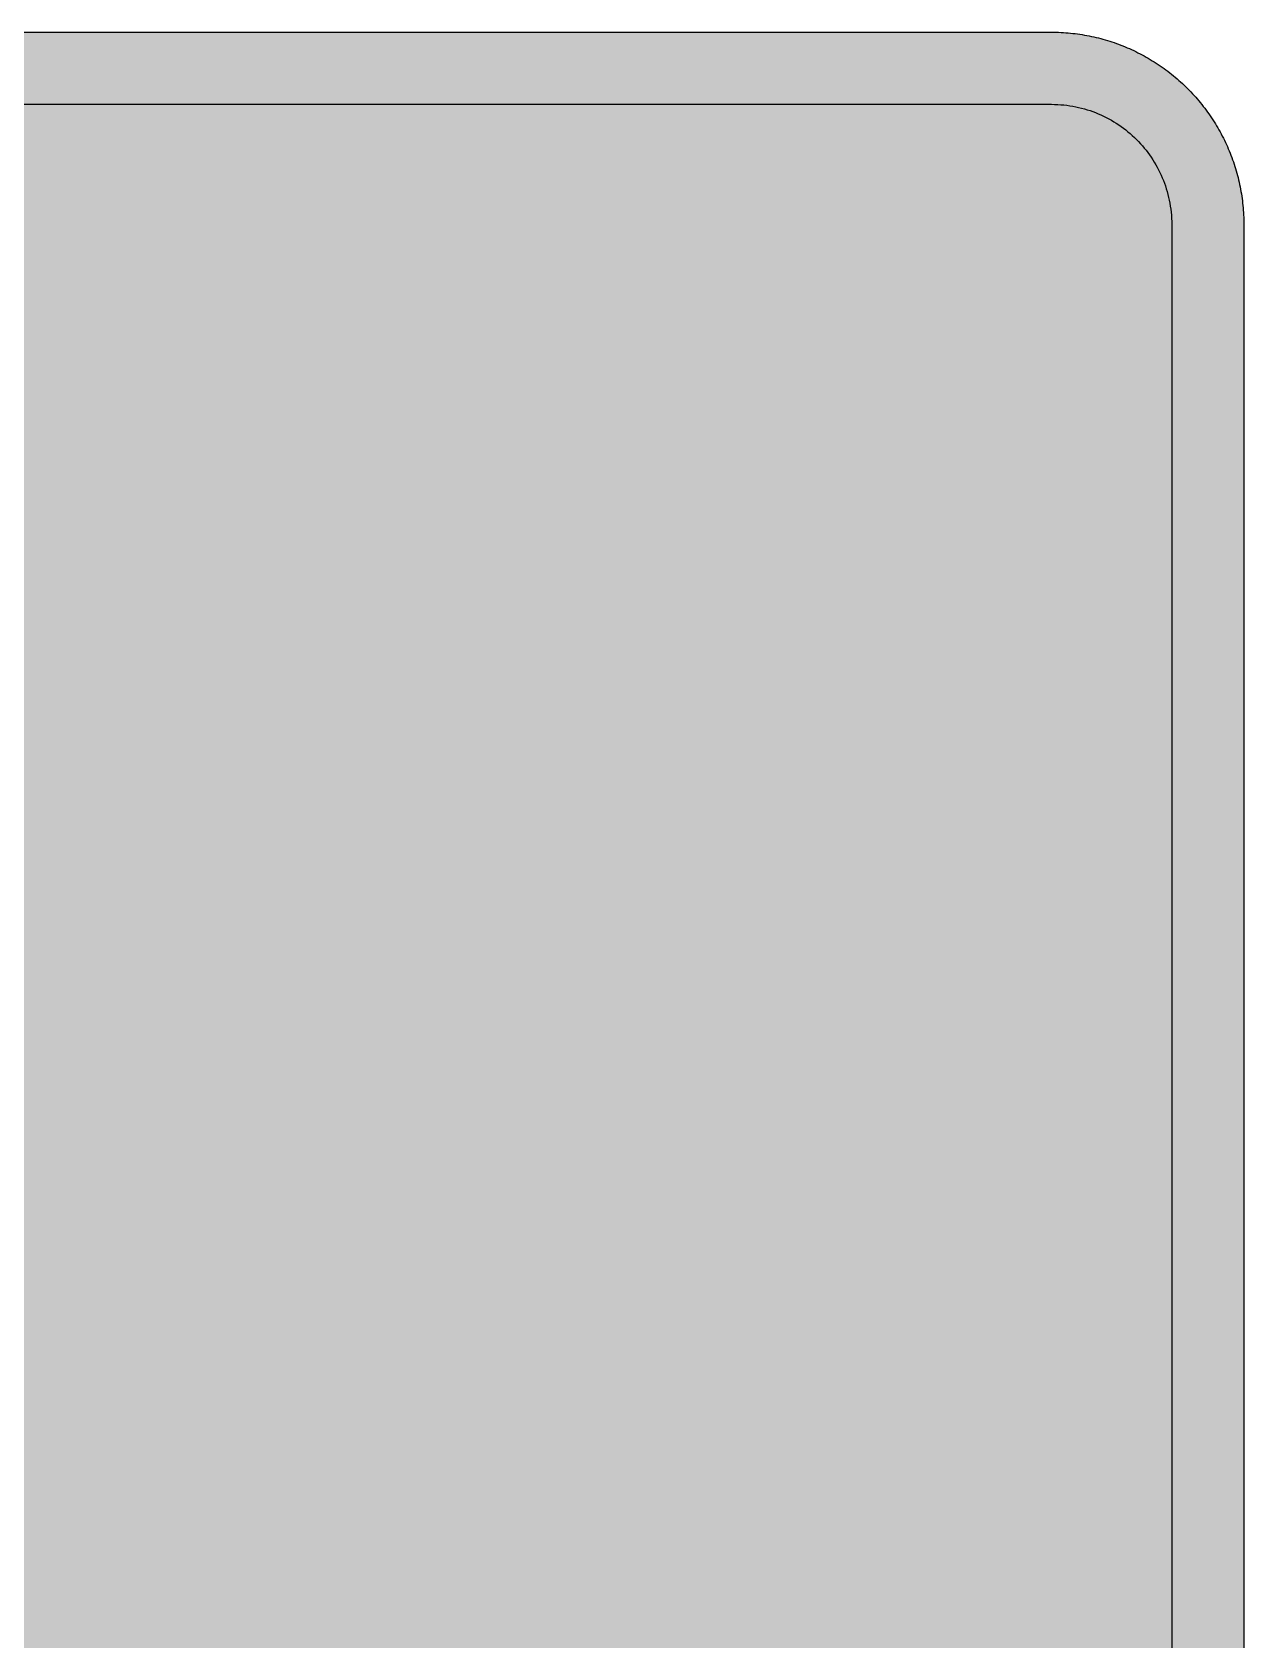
# Model space of a CAD drawing. Header units: millimetres. Extents: x 0 to 318, y 0 to 212.
# Drawn here: x 228.7 to 317.6, y 93.8 to 211.7 of the extents above; entities that cross this region are included whole.
import ezdxf

# ---------------------------------------------------------------- set-up
doc = ezdxf.new("R2010")
doc.units = ezdxf.units.MM

msp = doc.modelspace()

# ---------------------------------------------------------------- hatches: boundary and pattern name
for color, points in [(254, [(14.1633, 0.0536), (13.9878, 0.0533), (13.8125, 0.0559), (13.6373, 0.061), (13.462, 0.0686), (13.2893, 0.0787), (13.114, 0.0914), (12.9413, 0.1041), (12.7686, 0.1219), (12.5959, 0.1397), (12.4231, 0.16), (12.2504, 0.1829), (12.0777, 0.2057), (11.9075, 0.2337), (11.7373, 0.2616), (11.5672, 0.2921), (11.397, 0.3251), (11.2268, 0.3607), (11.0592, 0.3988), (10.8915, 0.4369), (10.7239, 0.4775), (10.5562, 0.5207), (10.3886, 0.5664), (10.2235, 0.6121), (10.0584, 0.6629), (9.8933, 0.7137), (9.7307, 0.7671), (9.5682, 0.8204), (9.4056, 0.8788), (9.2431, 0.9373), (9.083, 0.9982), (8.923, 1.0617), (8.763, 1.1252), (8.6055, 1.1938), (8.4455, 1.2624), (8.2906, 1.331), (8.1331, 1.4046), (7.9781, 1.4783), (7.8232, 1.5545), (7.6708, 1.6332), (7.5184, 1.7145), (7.366, 1.7958), (7.2161, 1.8796), (7.0663, 1.966), (6.919, 2.0523), (6.7716, 2.1438), (6.6243, 2.2352), (6.4795, 2.3266), (6.3348, 2.4232), (6.19, 2.5197), (6.0477, 2.6187), (5.908, 2.7178), (5.7683, 2.8194), (5.6286, 2.9235), (5.4915, 3.0302), (5.3543, 3.1369), (5.2197, 3.2461), (5.0851, 3.3579), (4.953, 3.4722), (4.8209, 3.5865), (4.6914, 3.7033), (4.5644, 3.8202), (4.4348, 3.9395), (4.3104, 4.0615), (4.1859, 4.1859), (4.0615, 4.3104), (3.9395, 4.4348), (3.8202, 4.5618), (3.7033, 4.6914), (3.5865, 4.8209), (3.4722, 4.953), (3.3579, 5.0851), (3.2487, 5.2197), (3.1369, 5.3543), (3.0302, 5.4915), (2.9235, 5.6286), (2.8194, 5.7683), (2.7178, 5.908), (2.6187, 6.0477), (2.5197, 6.19), (2.4232, 6.3348), (2.3266, 6.477), (2.2352, 6.6243), (2.1438, 6.7691), (2.0523, 6.9164), (1.966, 7.0663), (1.8796, 7.2161), (1.7958, 7.366), (1.7145, 7.5184), (1.6332, 7.6708), (1.5545, 7.8232), (1.4783, 7.9781), (1.4046, 8.1331), (1.331, 8.2906), (1.2598, 8.4455), (1.1913, 8.603), (1.1252, 8.763), (1.0592, 8.923), (0.9982, 9.083), (0.9373, 9.2431), (0.8763, 9.4056), (0.8204, 9.5682), (0.7645, 9.7307), (0.7112, 9.8933), (0.6604, 10.0584), (0.6121, 10.2235), (0.5639, 10.3911), (0.5207, 10.5562), (0.4775, 10.7239), (0.4343, 10.8915), (0.3962, 11.0592), (0.3607, 11.2268), (0.3251, 11.397), (0.2921, 11.5672), (0.2616, 11.7373), (0.2311, 11.9075), (0.2057, 12.0802), (0.1803, 12.2504), (0.1575, 12.4231), (0.1372, 12.5959), (0.1194, 12.7686), (0.1041, 12.9413), (0.0889, 13.1166), (0.0787, 13.2893), (0.0686, 13.4645), (0.061, 13.6373), (0.0559, 13.8125), (0.0508, 13.9878), (0.0508, 14.163), (0.0522, 197.6092), (0.0508, 197.7822), (0.0559, 197.9574), (0.061, 198.1327), (0.0686, 198.308), (0.0787, 198.4807), (0.0889, 198.6559), (0.1041, 198.8287), (0.1194, 199.0014), (0.1372, 199.1741), (0.1575, 199.3468), (0.1803, 199.5195), (0.2057, 199.6923), (0.2311, 199.8624), (0.2616, 200.0326), (0.2921, 200.2028), (0.3251, 200.373), (0.3607, 200.5432), (0.3962, 200.7108), (0.4343, 200.8784), (0.4775, 201.0461), (0.5207, 201.2137), (0.5639, 201.3814), (0.6121, 201.5465), (0.6604, 201.7116), (0.7112, 201.8767), (0.7645, 202.0392), (0.8204, 202.2018), (0.8763, 202.3643), (0.9373, 202.5269), (0.9982, 202.6869), (1.0592, 202.8469), (1.1252, 203.007), (1.1913, 203.1644), (1.2598, 203.3245), (1.331, 203.4794), (1.4046, 203.6369), (1.4783, 203.7918), (1.5545, 203.9468), (1.6332, 204.0992), (1.7145, 204.2516), (1.7958, 204.404), (1.8796, 204.5538), (1.966, 204.7037), (2.0523, 204.851), (2.1438, 204.9983), (2.2352, 205.1456), (2.3266, 205.2904), (2.4232, 205.4352), (2.5197, 205.58), (2.6187, 205.7222), (2.7178, 205.8619), (2.8194, 206.0016), (2.9235, 206.1413), (3.0302, 206.2785), (3.1369, 206.4156), (3.2487, 206.5503), (3.3579, 206.6849), (3.4722, 206.817), (3.5865, 206.949), (3.7033, 207.0786), (3.8202, 207.2056), (3.9395, 207.3351), (4.0615, 207.4596), (4.1859, 207.584), (4.3104, 207.7085), (4.4348, 207.8304), (4.5644, 207.9498), (4.6914, 208.0666), (4.8209, 208.1835), (4.953, 208.2978), (5.0851, 208.4121), (5.2197, 208.5213), (5.3543, 208.6331), (5.4915, 208.7397), (5.6286, 208.8464), (5.7683, 208.9506), (5.908, 209.0522), (6.0477, 209.1512), (6.19, 209.2503), (6.3348, 209.3468), (6.4795, 209.4433), (6.6243, 209.5348), (6.7716, 209.6262), (6.919, 209.7176), (7.0663, 209.804), (7.2161, 209.8904), (7.366, 209.9742), (7.5184, 210.0555), (7.6708, 210.1367), (7.8232, 210.2155), (7.9781, 210.2917), (8.1331, 210.3653), (8.2906, 210.439), (8.4455, 210.5101), (8.6055, 210.5787), (8.763, 210.6447), (8.923, 210.7108), (9.083, 210.7717), (9.2431, 210.8327), (9.4056, 210.8937), (9.5682, 210.9495), (9.7307, 211.0054), (9.8933, 211.0588), (10.0584, 211.1096), (10.2235, 211.1578), (10.3886, 211.2061), (10.5562, 211.2493), (10.7239, 211.2924), (10.8915, 211.3356), (11.0592, 211.3737), (11.2268, 211.4093), (11.397, 211.4448), (11.5672, 211.4779), (11.7373, 211.5083), (11.9075, 211.5388), (12.0777, 211.5642), (12.2504, 211.5896), (12.4231, 211.6125), (12.5959, 211.6328), (12.7686, 211.6506), (12.9413, 211.6658), (13.114, 211.6811), (13.2893, 211.6912), (13.462, 211.7014), (13.6373, 211.709), (13.8125, 211.7141), (13.9878, 211.7192), (14.163, 211.7192), (303.4411, 211.7203), (303.6164, 211.7192), (303.7891, 211.7141), (303.9643, 211.709), (304.1396, 211.7014), (304.3149, 211.6912), (304.4876, 211.6811), (304.6603, 211.6658), (304.8356, 211.6506), (305.0083, 211.6328), (305.181, 211.6125), (305.3512, 211.5896), (305.5239, 211.5642), (305.6941, 211.5388), (305.8668, 211.5083), (306.037, 211.4779), (306.2072, 211.4448), (306.3748, 211.4093), (306.545, 211.3737), (306.7126, 211.3356), (306.8803, 211.2924), (307.0479, 211.2493), (307.213, 211.2061), (307.3781, 211.1578), (307.5432, 211.1096), (307.7083, 211.0588), (307.8734, 211.0054), (308.036, 210.9495), (308.1985, 210.8937), (308.3611, 210.8327), (308.5211, 210.7717), (308.6811, 210.7108), (308.8411, 210.6447), (308.9986, 210.5787), (309.1561, 210.5101), (309.3136, 210.439), (309.4711, 210.3653), (309.626, 210.2917), (309.7784, 210.2155), (309.9333, 210.1367), (310.0857, 210.0555), (310.2381, 209.9742), (310.388, 209.8904), (310.5379, 209.804), (310.6852, 209.7176), (310.8325, 209.6262), (310.9798, 209.5348), (311.1246, 209.4433), (311.2694, 209.3468), (311.4116, 209.2503), (311.5539, 209.1512), (311.6961, 209.0522), (311.8358, 208.9506), (311.9755, 208.8464), (312.1127, 208.7397), (312.2473, 208.6331), (312.3844, 208.5213), (312.5165, 208.4121), (312.6511, 208.2978), (312.7807, 208.1835), (312.9128, 208.0666), (313.0398, 207.9498), (313.1668, 207.8304), (313.2938, 207.7085), (313.4182, 207.584), (313.5427, 207.4596), (313.6621, 207.3351), (313.784, 207.2056), (313.9008, 207.0786), (314.0177, 206.949), (314.132, 206.817), (314.2463, 206.6849), (314.3555, 206.5503), (314.4647, 206.4156), (314.5739, 206.2785), (314.6781, 206.1413), (314.7822, 206.0016), (314.8863, 205.8619), (314.9854, 205.7222), (315.0845, 205.58), (315.181, 205.4352), (315.275, 205.2904), (315.3689, 205.1456), (315.4604, 204.9983), (315.5493, 204.851), (315.6382, 204.7037), (315.7245, 204.5538), (315.8084, 204.404), (315.8896, 204.2516), (315.9684, 204.0992), (316.0471, 203.9468), (316.1233, 203.7918), (316.1995, 203.6369), (316.2706, 203.4794), (316.3418, 203.3245), (316.4103, 203.1644), (316.4764, 203.007), (316.5424, 202.8469), (316.6059, 202.6869), (316.6669, 202.5269), (316.7253, 202.3643), (316.7812, 202.2018), (316.8371, 202.0392), (316.8904, 201.8767), (316.9412, 201.7116), (316.9895, 201.5465), (317.0377, 201.3814), (317.0834, 201.2137), (317.1266, 201.0461), (317.1673, 200.8784), (317.2054, 200.7108), (317.2435, 200.5432), (317.2765, 200.373), (317.3095, 200.2028), (317.34, 200.0326), (317.3705, 199.8624), (317.3959, 199.6923), (317.4213, 199.5195), (317.4441, 199.3468), (317.4644, 199.1741), (317.4822, 199.0014), (317.4975, 198.8287), (317.5127, 198.6559), (317.5229, 198.4807), (317.533, 198.308), (317.5406, 198.1327), (317.5457, 197.9574), (317.5508, 197.7822), (317.5508, 197.6069), (317.5522, 14.1647), (317.5508, 13.9878), (317.5457, 13.8125), (317.5406, 13.6373), (317.533, 13.4645), (317.5229, 13.2893), (317.5127, 13.1166), (317.4975, 12.9413), (317.4822, 12.7686), (317.4644, 12.5959), (317.4441, 12.4231), (317.4213, 12.2504), (317.3959, 12.0802), (317.3705, 11.9075), (317.34, 11.7373), (317.3095, 11.5672), (317.2765, 11.397), (317.2435, 11.2268), (317.2054, 11.0592), (317.1673, 10.8915), (317.1266, 10.7239), (317.0834, 10.5562), (317.0377, 10.3911), (316.9895, 10.2235), (316.9412, 10.0584), (316.8904, 9.8933), (316.8371, 9.7307), (316.7812, 9.5682), (316.7253, 9.4056), (316.6669, 9.2431), (316.6059, 9.083), (316.5424, 8.923), (316.4764, 8.763), (316.4103, 8.603), (316.3418, 8.4455), (316.2706, 8.2906), (316.1995, 8.1331), (316.1233, 7.9781), (316.0471, 7.8232), (315.9684, 7.6708), (315.8896, 7.5184), (315.8084, 7.366), (315.7245, 7.2161), (315.6382, 7.0663), (315.5493, 6.9164), (315.4604, 6.7691), (315.3689, 6.6243), (315.275, 6.477), (315.181, 6.3348), (315.0845, 6.19), (314.9854, 6.0477), (314.8863, 5.908), (314.7822, 5.7683), (314.6781, 5.6286), (314.5739, 5.4915), (314.4647, 5.3543), (314.3555, 5.2197), (314.2463, 5.0851), (314.132, 4.953), (314.0177, 4.8209), (313.9008, 4.6914), (313.784, 4.5618), (313.6621, 4.4348), (313.5427, 4.3104), (313.4182, 4.1859), (313.2938, 4.0615), (313.1668, 3.9395), (313.0398, 3.8202), (312.9128, 3.7033), (312.7807, 3.5865), (312.6511, 3.4722), (312.5165, 3.3579), (312.3844, 3.2461), (312.2473, 3.1369), (312.1127, 3.0302), (311.9755, 2.9235), (311.8358, 2.8194), (311.6961, 2.7178), (311.5539, 2.6187), (311.4116, 2.5197), (311.2694, 2.4232), (311.1246, 2.3266), (310.9798, 2.2352), (310.8325, 2.1438), (310.6852, 2.0523), (310.5379, 1.966), (310.388, 1.8796), (310.2381, 1.7958), (310.0857, 1.7145), (309.9333, 1.6332), (309.7784, 1.5545), (309.626, 1.4783), (309.4711, 1.4046), (309.3136, 1.331), (309.1561, 1.2624), (308.9986, 1.1938), (308.8411, 1.1252), (308.6811, 1.0617), (308.5211, 0.9982), (308.3611, 0.9373), (308.1985, 0.8788), (308.036, 0.8204), (307.8734, 0.7671), (307.7083, 0.7137), (307.5432, 0.6629), (307.3781, 0.6121), (307.213, 0.5664), (307.0479, 0.5207), (306.8803, 0.4775), (306.7126, 0.4369), (306.545, 0.3988), (306.3748, 0.3607), (306.2072, 0.3251), (306.037, 0.2921), (305.8668, 0.2616), (305.6941, 0.2337), (305.5239, 0.2057), (305.3512, 0.1829), (305.181, 0.16), (305.0083, 0.1397), (304.8356, 0.1219), (304.6603, 0.1041), (304.4876, 0.0914), (304.3149, 0.0787), (304.1396, 0.0686), (303.9643, 0.061), (303.7891, 0.0559), (303.6164, 0.0533), (303.4411, 0.0533)]), (144, [(14.1633, 5.3453), (13.9344, 5.3467), (13.7084, 5.3543), (13.4849, 5.3696), (13.2613, 5.3899), (13.0378, 5.4153), (12.8194, 5.4458), (12.6009, 5.4813), (12.385, 5.522), (12.1717, 5.5702), (11.9583, 5.621), (11.7475, 5.6794), (11.5392, 5.7404), (11.3335, 5.8064), (11.1303, 5.8801), (10.9296, 5.9563), (10.729, 6.0376), (10.5334, 6.1239), (10.3378, 6.2128), (10.1473, 6.3094), (9.9593, 6.4084), (9.7714, 6.5126), (9.5885, 6.6218), (9.4082, 6.7335), (9.2304, 6.8504), (9.0576, 6.9698), (8.8849, 7.0968), (8.7173, 7.2238), (8.5522, 7.3584), (8.3896, 7.4955), (8.2321, 7.6352), (8.0772, 7.78), (7.9273, 7.9273), (7.7775, 8.0772), (7.6352, 8.2321), (7.493, 8.3922), (7.3558, 8.5522), (7.2238, 8.7173), (7.0942, 8.8875), (6.9698, 9.0576), (6.8504, 9.2329), (6.7335, 9.4107), (6.6192, 9.591), (6.5126, 9.7739), (6.4084, 9.9593), (6.3068, 10.1473), (6.2128, 10.3403), (6.1214, 10.5334), (6.035, 10.7315), (5.9538, 10.9296), (5.8776, 11.1303), (5.8064, 11.3335), (5.7404, 11.5418), (5.6769, 11.75), (5.621, 11.9583), (5.5677, 12.1717), (5.522, 12.385), (5.4813, 12.6009), (5.4432, 12.8194), (5.4127, 13.0404), (5.3873, 13.2613), (5.3696, 13.4849), (5.3543, 13.7084), (5.3467, 13.937), (5.3416, 14.163), (5.3439, 197.6092), (5.3467, 197.8355), (5.3543, 198.0616), (5.3696, 198.2851), (5.3873, 198.5086), (5.4127, 198.7321), (5.4432, 198.9506), (5.4813, 199.169), (5.522, 199.3849), (5.5677, 199.5983), (5.621, 199.8116), (5.6769, 200.0225), (5.7404, 200.2307), (5.8064, 200.4365), (5.8776, 200.6397), (5.9538, 200.8403), (6.035, 201.041), (6.1214, 201.2366), (6.2128, 201.4322), (6.3068, 201.6227), (6.4084, 201.8106), (6.5126, 201.9986), (6.6192, 202.1815), (6.7335, 202.3618), (6.8504, 202.5396), (6.9698, 202.7123), (7.0942, 202.885), (7.2238, 203.0527), (7.3558, 203.2178), (7.493, 203.3803), (7.6352, 203.5378), (7.7775, 203.6928), (7.9273, 203.8426), (8.0772, 203.9925), (8.2321, 204.1347), (8.3896, 204.277), (8.5522, 204.4141), (8.7173, 204.5462), (8.8849, 204.6757), (9.0576, 204.8002), (9.2304, 204.9196), (9.4082, 205.0364), (9.5885, 205.1507), (9.7714, 205.2574), (9.9593, 205.3615), (10.1473, 205.4631), (10.3378, 205.5571), (10.5334, 205.6486), (10.729, 205.7349), (10.9296, 205.8162), (11.1303, 205.8924), (11.3335, 205.9635), (11.5392, 206.0296), (11.7475, 206.0931), (11.9583, 206.1489), (12.1717, 206.2023), (12.385, 206.248), (12.6009, 206.2886), (12.8194, 206.3267), (13.0378, 206.3572), (13.2613, 206.3826), (13.4849, 206.4004), (13.7084, 206.4156), (13.9344, 206.4233), (14.163, 206.4283), (303.4411, 206.4286), (303.6672, 206.4233), (303.8932, 206.4156), (304.1193, 206.4004), (304.3428, 206.3826), (304.5638, 206.3572), (304.7822, 206.3267), (305.0007, 206.2886), (305.2166, 206.248), (305.4325, 206.2023), (305.6433, 206.1489), (305.8541, 206.0931), (306.0624, 206.0296), (306.2681, 205.9635), (306.4713, 205.8924), (306.6745, 205.8162), (306.8726, 205.7349), (307.0708, 205.6486), (307.2638, 205.5571), (307.4543, 205.4631), (307.6448, 205.3615), (307.8302, 205.2574), (308.0131, 205.1507), (308.1934, 205.0364), (308.3712, 204.9196), (308.5465, 204.8002), (308.7167, 204.6757), (308.8843, 204.5462), (309.0494, 204.4141), (309.212, 204.277), (309.3695, 204.1347), (309.5244, 203.9925), (309.6768, 203.8426), (309.8241, 203.6928), (309.9689, 203.5378), (310.1086, 203.3803), (310.2458, 203.2178), (310.3778, 203.0527), (310.5074, 202.885), (310.6318, 202.7123), (310.7538, 202.5396), (310.8706, 202.3618), (310.9824, 202.1815), (311.0916, 201.9986), (311.1957, 201.8106), (311.2948, 201.6227), (311.3888, 201.4322), (311.4802, 201.2366), (311.5666, 201.041), (311.6478, 200.8403), (311.724, 200.6397), (311.7952, 200.4365), (311.8637, 200.2307), (311.9247, 200.0225), (311.9806, 199.8116), (312.0339, 199.5983), (312.0796, 199.3849), (312.1203, 199.169), (312.1584, 198.9506), (312.1889, 198.7321), (312.2143, 198.5086), (312.2346, 198.2851), (312.2473, 198.0616), (312.2574, 197.8355), (312.26, 197.6069), (312.2605, 14.1647), (312.2574, 13.937), (312.2473, 13.7084), (312.2346, 13.4849), (312.2143, 13.2613), (312.1889, 13.0404), (312.1584, 12.8194), (312.1203, 12.6009), (312.0796, 12.385), (312.0339, 12.1717), (311.9806, 11.9583), (311.9247, 11.75), (311.8637, 11.5418), (311.7952, 11.3335), (311.724, 11.1303), (311.6478, 10.9296), (311.5666, 10.7315), (311.4802, 10.5334), (311.3888, 10.3403), (311.2948, 10.1473), (311.1957, 9.9593), (311.0916, 9.7739), (310.9824, 9.591), (310.8706, 9.4107), (310.7538, 9.2329), (310.6318, 9.0576), (310.5074, 8.8875), (310.3778, 8.7173), (310.2458, 8.5522), (310.1086, 8.3922), (309.9689, 8.2321), (309.8241, 8.0772), (309.6768, 7.9273), (309.5244, 7.78), (309.3695, 7.6352), (309.212, 7.4955), (309.0494, 7.3584), (308.8843, 7.2238), (308.7167, 7.0968), (308.5465, 6.9698), (308.3712, 6.8504), (308.1934, 6.7335), (308.0131, 6.6218), (307.8302, 6.5126), (307.6448, 6.4084), (307.4543, 6.3094), (307.2638, 6.2128), (307.0708, 6.1239), (306.8726, 6.0376), (306.6745, 5.9563), (306.4713, 5.8801), (306.2681, 5.8064), (306.0624, 5.7404), (305.8541, 5.6794), (305.6433, 5.621), (305.4325, 5.5702), (305.2166, 5.522), (305.0007, 5.4813), (304.7822, 5.4458), (304.5638, 5.4153), (304.3428, 5.3899), (304.1193, 5.3696), (303.8932, 5.3543), (303.6672, 5.3467), (303.4411, 5.3442)])]:
    msp.add_hatch(color=color).paths.add_polyline_path(points)
h = msp.add_hatch(color=254)
edge = h.paths.add_edge_path()
edge.add_line((239.7647, 95.903), (240.0452, 95.9053))
edge.add_line((240.0452, 95.9053), (240.3221, 95.9129))
edge.add_line((240.3221, 95.9129), (240.5939, 95.9256))
edge.add_line((240.5939, 95.9256), (240.858, 95.946))
edge.add_line((240.858, 95.946), (241.1171, 95.9714))
edge.add_line((241.1171, 95.9714), (241.3686, 95.9993))
edge.add_line((241.3686, 95.9993), (241.6175, 96.0349))
edge.add_line((241.6175, 96.0349), (241.8588, 96.078))
edge.add_line((241.8588, 96.078), (242.095, 96.1238))
edge.add_line((242.095, 96.1238), (242.3262, 96.1746))
edge.add_line((242.3262, 96.1746), (242.5522, 96.233))
edge.add_line((242.5522, 96.233), (242.7732, 96.2965))
edge.add_line((242.7732, 96.2965), (242.9891, 96.3651))
edge.add_line((242.9891, 96.3651), (243.1999, 96.4387))
edge.add_line((243.1999, 96.4387), (243.4057, 96.5175))
edge.add_line((243.4057, 96.5175), (243.6089, 96.6013))
edge.add_line((243.6089, 96.6013), (243.8044, 96.6902))
edge.add_line((243.8044, 96.6902), (243.9975, 96.7867))
edge.add_line((243.9975, 96.7867), (244.1854, 96.8883))
edge.add_line((244.1854, 96.8883), (244.3709, 96.9924))
edge.add_line((244.3709, 96.9924), (244.5487, 97.1042))
edge.add_line((244.5487, 97.1042), (244.7265, 97.221))
edge.add_line((244.7265, 97.221), (244.8966, 97.3455))
edge.add_line((244.8966, 97.3455), (245.0643, 97.4725))
edge.add_line((245.0643, 97.4725), (245.2294, 97.6046))
edge.add_line((245.2294, 97.6046), (245.3894, 97.7443))
edge.add_line((245.3894, 97.7443), (245.5469, 97.8891))
edge.add_line((245.5469, 97.8891), (245.6993, 98.0364))
edge.add_line((245.6993, 98.0364), (245.8491, 98.1913))
edge.add_line((245.8491, 98.1913), (245.9965, 98.3513))
edge.add_line((245.9965, 98.3513), (246.1387, 98.5164))
edge.add_line((246.1387, 98.5164), (246.2809, 98.6892))
edge.add_line((246.2809, 98.6892), (246.4181, 98.8644))
edge.add_line((246.4181, 98.8644), (246.5527, 99.0448))
edge.add_line((246.5527, 99.0448), (246.6848, 99.2327))
edge.add_line((246.6848, 99.2327), (246.8143, 99.4232))
edge.add_line((246.8143, 99.4232), (246.9413, 99.6213))
edge.add_line((246.9413, 99.6213), (247.0658, 99.8245))
edge.add_line((247.0658, 99.8245), (247.1877, 100.0328))
edge.add_line((247.1877, 100.0328), (247.3096, 100.2462))
edge.add_line((247.3096, 100.2462), (247.4265, 100.4646))
edge.add_line((247.4265, 100.4646), (247.5433, 100.6881))
edge.add_line((247.5433, 100.6881), (247.6576, 100.9167))
edge.add_line((247.6576, 100.9167), (247.7694, 101.153))
edge.add_line((247.7694, 101.153), (247.8786, 101.3917))
edge.add_line((247.8786, 101.3917), (247.9878, 101.6381))
edge.add_line((247.9878, 101.6381), (248.097, 101.887))
edge.add_line((248.097, 101.887), (248.2012, 102.1436))
edge.add_line((248.2012, 102.1436), (248.3079, 102.4052))
edge.add_line((248.3079, 102.4052), (248.412, 102.6719))
edge.add_line((248.412, 102.6719), (248.5136, 102.9437))
edge.add_line((248.5136, 102.9437), (248.6152, 103.2205))
edge.add_line((248.6152, 103.2205), (248.7168, 103.5025))
edge.add_line((248.7168, 103.5025), (248.8159, 103.7895))
edge.add_line((248.8159, 103.7895), (248.9149, 104.0816))
edge.add_line((248.9149, 104.0816), (249.014, 104.3788))
edge.add_line((249.014, 104.3788), (249.113, 104.6836))
edge.add_line((249.113, 104.6836), (249.2096, 104.9909))
edge.add_line((249.2096, 104.9909), (249.3086, 105.3033))
edge.add_line((249.3086, 105.3033), (249.4051, 105.6234))
edge.add_line((249.4051, 105.6234), (249.5042, 105.9485))
edge.add_line((249.5042, 105.9485), (249.6007, 106.2761))
edge.add_line((249.6007, 106.2761), (249.6998, 106.6114))
edge.add_line((249.6998, 106.6114), (249.7963, 106.9518))
edge.add_line((249.7963, 106.9518), (259.6416, 140.6698))
edge.add_line((259.6416, 140.6698), (252.9734, 140.6698))
edge.add_line((252.9734, 140.6698), (245.7344, 112.54))
edge.add_line((245.7344, 112.54), (236.5897, 140.6698))
edge.add_line((236.5897, 140.6698), (229.6061, 140.6698))
edge.add_line((229.6061, 140.6698), (241.4157, 107.6508))
edge.add_line((241.4157, 107.6508), (243.7666, 107.6508))
edge.add_line((243.7666, 107.6508), (243.0032, 105.0463))
edge.add_line((243.0032, 105.0463), (242.9662, 104.9249))
edge.add_line((242.9662, 104.9249), (242.9307, 104.8055))
edge.add_line((242.9307, 104.8055), (242.8951, 104.6886))
edge.add_line((242.8951, 104.6886), (242.857, 104.5743))
edge.add_line((242.857, 104.5743), (242.8215, 104.46))
edge.add_line((242.8215, 104.46), (242.7834, 104.3508))
edge.add_line((242.7834, 104.3508), (242.7453, 104.2416))
edge.add_line((242.7453, 104.2416), (242.7072, 104.1349))
edge.add_line((242.7072, 104.1349), (242.6691, 104.0282))
edge.add_line((242.6691, 104.0282), (242.6284, 103.9266))
edge.add_line((242.6284, 103.9266), (242.5903, 103.825))
edge.add_line((242.5903, 103.825), (242.5497, 103.726))
edge.add_line((242.5497, 103.726), (242.509, 103.6295))
edge.add_line((242.509, 103.6295), (242.4659, 103.5355))
edge.add_line((242.4659, 103.5355), (242.4252, 103.4415))
edge.add_line((242.4252, 103.4415), (242.382, 103.3526))
edge.add_line((242.382, 103.3526), (242.3363, 103.2637))
edge.add_line((242.3363, 103.2637), (242.2931, 103.1748))
edge.add_line((242.2931, 103.1748), (242.2474, 103.091))
edge.add_line((242.2474, 103.091), (242.2017, 103.0072))
edge.add_line((242.2017, 103.0072), (242.1534, 102.9259))
edge.add_line((242.1534, 102.9259), (242.1052, 102.8471))
edge.add_line((242.1052, 102.8471), (242.0544, 102.7709))
edge.add_line((242.0544, 102.7709), (242.0036, 102.6947))
edge.add_line((242.0036, 102.6947), (241.9528, 102.6236))
edge.add_line((241.9528, 102.6236), (241.8994, 102.5525))
edge.add_line((241.8994, 102.5525), (241.8461, 102.4814))
edge.add_line((241.8461, 102.4814), (241.7902, 102.4153))
edge.add_line((241.7902, 102.4153), (241.7343, 102.3493))
edge.add_line((241.7343, 102.3493), (241.6785, 102.2858))
edge.add_line((241.6785, 102.2858), (241.6175, 102.2248))
edge.add_line((241.6175, 102.2248), (241.5591, 102.1639))
edge.add_line((241.5591, 102.1639), (241.4956, 102.1055))
edge.add_line((241.4956, 102.1055), (241.4321, 102.0496))
edge.add_line((241.4321, 102.0496), (241.3686, 101.9962))
edge.add_line((241.3686, 101.9962), (241.3025, 101.9454))
edge.add_line((241.3025, 101.9454), (241.234, 101.8946))
edge.add_line((241.234, 101.8946), (241.1654, 101.8464))
edge.add_line((241.1654, 101.8464), (241.0943, 101.8007))
edge.add_line((241.0943, 101.8007), (241.0206, 101.7549))
edge.add_line((241.0206, 101.7549), (240.9469, 101.7118))
edge.add_line((240.9469, 101.7118), (240.8707, 101.6711))
edge.add_line((240.8707, 101.6711), (240.7945, 101.633))
edge.add_line((240.7945, 101.633), (240.7133, 101.5949))
edge.add_line((240.7133, 101.5949), (240.632, 101.5594))
edge.add_line((240.632, 101.5594), (240.5507, 101.5263))
edge.add_line((240.5507, 101.5263), (240.4643, 101.4959))
edge.add_line((240.4643, 101.4959), (240.378, 101.4654))
edge.add_line((240.378, 101.4654), (240.2891, 101.4374))
edge.add_line((240.2891, 101.4374), (240.1976, 101.412))
edge.add_line((240.1976, 101.412), (240.1037, 101.3866))
edge.add_line((240.1037, 101.3866), (240.0071, 101.3638))
edge.add_line((240.0071, 101.3638), (239.9106, 101.3435))
edge.add_line((239.9106, 101.3435), (239.8116, 101.3257))
edge.add_line((239.8116, 101.3257), (239.71, 101.3079))
edge.add_line((239.71, 101.3079), (239.6033, 101.2927))
edge.add_line((239.6033, 101.2927), (239.4991, 101.28))
edge.add_line((239.4991, 101.28), (239.3899, 101.2673))
edge.add_line((239.3899, 101.2673), (239.2782, 101.2571))
edge.add_line((239.2782, 101.2571), (239.1639, 101.2495))
edge.add_line((239.1639, 101.2495), (239.047, 101.2444))
edge.add_line((239.047, 101.2444), (238.9302, 101.2393))
edge.add_line((238.9302, 101.2393), (238.8083, 101.2368))
edge.add_line((238.8083, 101.2368), (238.6838, 101.2368))
edge.add_line((238.6838, 101.2368), (238.6533, 101.2368))
edge.add_line((238.6533, 101.2368), (238.6228, 101.2368))
edge.add_line((238.6228, 101.2368), (238.5924, 101.2368))
edge.add_line((238.5924, 101.2368), (238.5593, 101.2368))
edge.add_line((238.5593, 101.2368), (238.5263, 101.2368))
edge.add_line((238.5263, 101.2368), (238.4933, 101.2393))
edge.add_line((238.4933, 101.2393), (238.4603, 101.2393))
edge.add_line((238.4603, 101.2393), (238.4247, 101.2393))
edge.add_line((238.4247, 101.2393), (238.3892, 101.2419))
edge.add_line((238.3892, 101.2419), (238.3536, 101.2419))
edge.add_line((238.3536, 101.2419), (238.318, 101.2444))
edge.add_line((238.318, 101.2444), (238.2799, 101.2444))
edge.add_line((238.2799, 101.2444), (238.2418, 101.2469))
edge.add_line((238.2418, 101.2469), (238.2037, 101.2495))
edge.add_line((238.2037, 101.2495), (238.1631, 101.252))
edge.add_line((238.1631, 101.252), (238.1225, 101.2546))
edge.add_line((238.1225, 101.2546), (238.0818, 101.2571))
edge.add_line((238.0818, 101.2571), (238.0412, 101.2596))
edge.add_line((238.0412, 101.2596), (237.998, 101.2622))
edge.add_line((237.998, 101.2622), (237.9548, 101.2673))
edge.add_line((237.9548, 101.2673), (237.9116, 101.2698))
edge.add_line((237.9116, 101.2698), (237.8659, 101.2749))
edge.add_line((237.8659, 101.2749), (237.8227, 101.2774))
edge.add_line((237.8227, 101.2774), (237.777, 101.2825))
edge.add_line((237.777, 101.2825), (237.7288, 101.2876))
edge.add_line((237.7288, 101.2876), (237.683, 101.2927))
edge.add_line((237.683, 101.2927), (237.6348, 101.2977))
edge.add_line((237.6348, 101.2977), (237.584, 101.3054))
edge.add_line((237.584, 101.3054), (237.5357, 101.3104))
edge.add_line((237.5357, 101.3104), (237.4849, 101.3181))
edge.add_line((237.4849, 101.3181), (237.4341, 101.3231))
edge.add_line((237.4341, 101.3231), (237.3833, 101.3308))
edge.add_line((237.3833, 101.3308), (237.33, 101.3384))
edge.add_line((237.33, 101.3384), (237.2766, 101.346))
edge.add_line((237.2766, 101.346), (237.2233, 101.3562))
edge.add_line((237.2233, 101.3562), (237.1674, 101.3638))
edge.add_line((237.1674, 101.3638), (237.1141, 101.3739))
edge.add_line((237.1141, 101.3739), (237.0557, 101.3816))
edge.add_line((237.0557, 101.3816), (236.9998, 101.3917))
edge.add_line((236.9998, 101.3917), (236.9414, 101.4044))
edge.add_line((236.9414, 101.4044), (236.8829, 101.4146))
edge.add_line((236.8829, 101.4146), (236.8245, 101.4247))
edge.add_line((236.8245, 101.4247), (236.7636, 101.4374))
edge.add_line((236.7636, 101.4374), (236.7026, 101.4501))
edge.add_line((236.7026, 101.4501), (236.6416, 101.4628))
edge.add_line((236.6416, 101.4628), (236.5807, 101.4755))
edge.add_line((236.5807, 101.4755), (236.5172, 101.4882))
edge.add_line((236.5172, 101.4882), (236.4511, 101.5035))
edge.add_line((236.4511, 101.5035), (236.3876, 101.5187))
edge.add_line((236.3876, 101.5187), (236.3216, 101.534))
edge.add_line((236.3216, 101.534), (236.2556, 101.5492))
edge.add_line((236.2556, 101.5492), (236.1895, 101.5644))
edge.add_line((236.1895, 101.5644), (236.1209, 101.5822))
edge.add_line((236.1209, 101.5822), (236.0524, 101.6))
edge.add_line((236.0524, 101.6), (235.9812, 101.6178))
edge.add_line((235.9812, 101.6178), (235.9127, 101.6356))
edge.add_line((235.9127, 101.6356), (235.8415, 101.6559))
edge.add_line((235.8415, 101.6559), (235.7679, 101.6762))
edge.add_line((235.7679, 101.6762), (235.6968, 101.6965))
edge.add_line((235.6968, 101.6965), (235.6231, 101.7168))
edge.add_line((235.6231, 101.7168), (235.5469, 101.7372))
edge.add_line((235.5469, 101.7372), (235.4732, 101.76))
edge.add_line((235.4732, 101.76), (235.397, 101.7829))
edge.add_line((235.397, 101.7829), (235.3183, 101.8057))
edge.add_line((235.3183, 101.8057), (234.2416, 96.9818))
edge.add_line((234.2416, 96.9818), (234.3201, 96.9493))
edge.add_line((234.3201, 96.9493), (234.4014, 96.9162))
edge.add_line((234.4014, 96.9162), (234.4826, 96.8832))
edge.add_line((234.4826, 96.8832), (234.5665, 96.8527))
edge.add_line((234.5665, 96.8527), (234.6477, 96.8223))
edge.add_line((234.6477, 96.8223), (234.7316, 96.7918))
edge.add_line((234.7316, 96.7918), (234.8154, 96.7638))
edge.add_line((234.8154, 96.7638), (234.8992, 96.7334))
edge.add_line((234.8992, 96.7334), (234.983, 96.7054))
edge.add_line((234.983, 96.7054), (235.0694, 96.6775))
edge.add_line((235.0694, 96.6775), (235.1532, 96.6495))
edge.add_line((235.1532, 96.6495), (235.2396, 96.6216))
edge.add_line((235.2396, 96.6216), (235.3259, 96.5937))
edge.add_line((235.3259, 96.5937), (235.4123, 96.5683))
edge.add_line((235.4123, 96.5683), (235.4986, 96.5429))
edge.add_line((235.4986, 96.5429), (235.585, 96.5175))
edge.add_line((235.585, 96.5175), (235.6739, 96.4921))
edge.add_line((235.6739, 96.4921), (235.7603, 96.4692))
edge.add_line((235.7603, 96.4692), (235.8492, 96.4438))
edge.add_line((235.8492, 96.4438), (235.9355, 96.4209))
edge.add_line((235.9355, 96.4209), (236.0244, 96.3981))
edge.add_line((236.0244, 96.3981), (236.1133, 96.3752))
edge.add_line((236.1133, 96.3752), (236.1997, 96.3524))
edge.add_line((236.1997, 96.3524), (236.2886, 96.332))
edge.add_line((236.2886, 96.332), (236.3775, 96.3117))
edge.add_line((236.3775, 96.3117), (236.4664, 96.2914))
edge.add_line((236.4664, 96.2914), (236.5553, 96.2711))
edge.add_line((236.5553, 96.2711), (236.6442, 96.2508))
edge.add_line((236.6442, 96.2508), (236.7331, 96.233))
edge.add_line((236.7331, 96.233), (236.8245, 96.2152))
edge.add_line((236.8245, 96.2152), (236.9134, 96.1974))
edge.add_line((236.9134, 96.1974), (237.0023, 96.1796))
edge.add_line((237.0023, 96.1796), (237.0912, 96.1619))
edge.add_line((237.0912, 96.1619), (237.1801, 96.1466))
edge.add_line((237.1801, 96.1466), (237.269, 96.1314))
edge.add_line((237.269, 96.1314), (237.3579, 96.1161))
edge.add_line((237.3579, 96.1161), (237.4468, 96.1009))
edge.add_line((237.4468, 96.1009), (237.5383, 96.0857))
edge.add_line((237.5383, 96.0857), (237.6272, 96.073))
edge.add_line((237.6272, 96.073), (237.7135, 96.0577))
edge.add_line((237.7135, 96.0577), (237.8024, 96.045))
edge.add_line((237.8024, 96.045), (237.8913, 96.0349))
edge.add_line((237.8913, 96.0349), (237.9802, 96.0222))
edge.add_line((237.9802, 96.0222), (238.0691, 96.012))
edge.add_line((238.0691, 96.012), (238.1555, 96.0018))
edge.add_line((238.1555, 96.0018), (238.2444, 95.9917))
edge.add_line((238.2444, 95.9917), (238.3307, 95.9815))
edge.add_line((238.3307, 95.9815), (238.4196, 95.9714))
edge.add_line((238.4196, 95.9714), (238.506, 95.9637))
edge.add_line((238.506, 95.9637), (238.5924, 95.9561))
edge.add_line((238.5924, 95.9561), (238.6787, 95.9485))
edge.add_line((238.6787, 95.9485), (238.7651, 95.9409))
edge.add_line((238.7651, 95.9409), (238.8489, 95.9358))
edge.add_line((238.8489, 95.9358), (238.9353, 95.9282))
edge.add_line((238.9353, 95.9282), (239.0191, 95.9231))
edge.add_line((239.0191, 95.9231), (239.1054, 95.9206))
edge.add_line((239.1054, 95.9206), (239.1893, 95.9155))
edge.add_line((239.1893, 95.9155), (239.2731, 95.9129))
edge.add_line((239.2731, 95.9129), (239.3544, 95.9079))
edge.add_line((239.3544, 95.9079), (239.4382, 95.9053))
edge.add_line((239.4382, 95.9053), (239.5195, 95.9053))
edge.add_line((239.5195, 95.9053), (239.6007, 95.9028))
edge.add_line((239.6007, 95.9028), (239.682, 95.9028))
edge.add_line((239.682, 95.9028), (239.7633, 95.9028))
h.paths.add_polyline_path([(246.6869, 146.1943), (256.5301, 154.6405), (247.5756, 154.6405), (240.9719, 146.1943)], flags=16)

# ---------------------------------------------------------------- linework, layer by layer
at = {"color": 254}
msp.add_lwpolyline([(14.163, 211.7192), (303.4411, 211.7203), (303.6164, 211.7192), (303.7891, 211.7141), (303.9643, 211.709), (304.1396, 211.7014), (304.3149, 211.6912), (304.4876, 211.6811), (304.6603, 211.6658), (304.8356, 211.6506), (305.0083, 211.6328), (305.181, 211.6125), (305.3512, 211.5896), (305.5239, 211.5642), (305.6941, 211.5388), (305.8668, 211.5083), (306.037, 211.4779), (306.2072, 211.4448), (306.3748, 211.4093), (306.545, 211.3737), (306.7126, 211.3356), (306.8803, 211.2924), (307.0479, 211.2493), (307.213, 211.2061), (307.3781, 211.1578), (307.5432, 211.1096), (307.7083, 211.0588), (307.8734, 211.0054), (308.036, 210.9495), (308.1985, 210.8937), (308.3611, 210.8327), (308.5211, 210.7717), (308.6811, 210.7108), (308.8411, 210.6447), (308.9986, 210.5787), (309.1561, 210.5101), (309.3136, 210.439), (309.4711, 210.3653), (309.626, 210.2917), (309.7784, 210.2155), (309.9333, 210.1367), (310.0857, 210.0555), (310.2381, 209.9742), (310.388, 209.8904), (310.5379, 209.804), (310.6852, 209.7176), (310.8325, 209.6262), (310.9798, 209.5348), (311.1246, 209.4433), (311.2694, 209.3468), (311.4116, 209.2503), (311.5539, 209.1512), (311.6961, 209.0522), (311.8358, 208.9506), (311.9755, 208.8464), (312.1127, 208.7397), (312.2473, 208.6331), (312.3844, 208.5213), (312.5165, 208.4121), (312.6511, 208.2978), (312.7807, 208.1835), (312.9128, 208.0666), (313.0398, 207.9498), (313.1668, 207.8304), (313.2938, 207.7085), (313.4182, 207.584), (313.5427, 207.4596), (313.6621, 207.3351), (313.784, 207.2056), (313.9008, 207.0786), (314.0177, 206.949), (314.132, 206.817), (314.2463, 206.6849), (314.3555, 206.5503), (314.4647, 206.4156), (314.5739, 206.2785), (314.6781, 206.1413), (314.7822, 206.0016), (314.8863, 205.8619), (314.9854, 205.7222), (315.0845, 205.58), (315.181, 205.4352), (315.275, 205.2904), (315.3689, 205.1456), (315.4604, 204.9983), (315.5493, 204.851), (315.6382, 204.7037), (315.7245, 204.5538), (315.8084, 204.404), (315.8896, 204.2516), (315.9684, 204.0992), (316.0471, 203.9468), (316.1233, 203.7918), (316.1995, 203.6369), (316.2706, 203.4794), (316.3418, 203.3245), (316.4103, 203.1644), (316.4764, 203.007), (316.5424, 202.8469), (316.6059, 202.6869), (316.6669, 202.5269), (316.7253, 202.3643), (316.7812, 202.2018), (316.8371, 202.0392), (316.8904, 201.8767), (316.9412, 201.7116), (316.9895, 201.5465), (317.0377, 201.3814), (317.0834, 201.2137), (317.1266, 201.0461), (317.1673, 200.8784), (317.2054, 200.7108), (317.2435, 200.5432), (317.2765, 200.373), (317.3095, 200.2028), (317.34, 200.0326), (317.3705, 199.8624), (317.3959, 199.6923), (317.4213, 199.5195), (317.4441, 199.3468), (317.4644, 199.1741), (317.4822, 199.0014), (317.4975, 198.8287), (317.5127, 198.6559), (317.5229, 198.4807), (317.533, 198.308), (317.5406, 198.1327), (317.5457, 197.9574), (317.5508, 197.7822), (317.5508, 197.6069), (317.5522, 14.1647)], dxfattribs=at)
at = {"color": 144}
msp.add_lwpolyline([(14.163, 206.4283), (303.4411, 206.4286), (303.6672, 206.4233), (303.8932, 206.4156), (304.1193, 206.4004), (304.3428, 206.3826), (304.5638, 206.3572), (304.7822, 206.3267), (305.0007, 206.2886), (305.2166, 206.248), (305.4325, 206.2023), (305.6433, 206.1489), (305.8541, 206.0931), (306.0624, 206.0296), (306.2681, 205.9635), (306.4713, 205.8924), (306.6745, 205.8162), (306.8726, 205.7349), (307.0708, 205.6486), (307.2638, 205.5571), (307.4543, 205.4631), (307.6448, 205.3615), (307.8302, 205.2574), (308.0131, 205.1507), (308.1934, 205.0364), (308.3712, 204.9196), (308.5465, 204.8002), (308.7167, 204.6757), (308.8843, 204.5462), (309.0494, 204.4141), (309.212, 204.277), (309.3695, 204.1347), (309.5244, 203.9925), (309.6768, 203.8426), (309.8241, 203.6928), (309.9689, 203.5378), (310.1086, 203.3803), (310.2458, 203.2178), (310.3778, 203.0527), (310.5074, 202.885), (310.6318, 202.7123), (310.7538, 202.5396), (310.8706, 202.3618), (310.9824, 202.1815), (311.0916, 201.9986), (311.1957, 201.8106), (311.2948, 201.6227), (311.3888, 201.4322), (311.4802, 201.2366), (311.5666, 201.041), (311.6478, 200.8403), (311.724, 200.6397), (311.7952, 200.4365), (311.8637, 200.2307), (311.9247, 200.0225), (311.9806, 199.8116), (312.0339, 199.5983), (312.0796, 199.3849), (312.1203, 199.169), (312.1584, 198.9506), (312.1889, 198.7321), (312.2143, 198.5086), (312.2346, 198.2851), (312.2473, 198.0616), (312.2574, 197.8355), (312.26, 197.6069), (312.2605, 14.1647)], dxfattribs=at)

doc.saveas('drawing.dxf')
